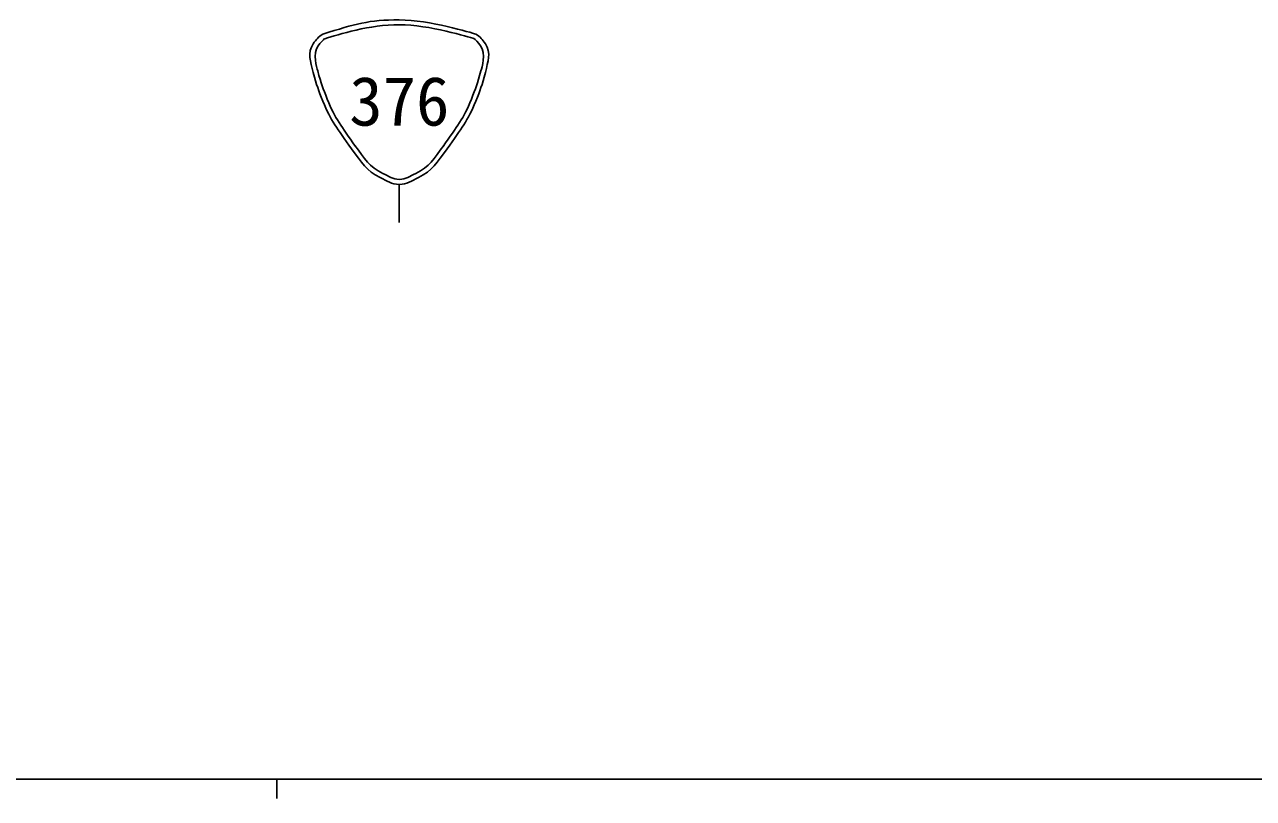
# Model space of a CAD drawing. Units: millimetres at full size, sheet at 1:1000; details may follow other scales. Extents: x 40000 to 680000, y 20000 to 380000.
# Drawn here: x 154804 to 219058, y 204000 to 244463 of the extents above; entities that cross this region are included whole.
import ezdxf
from ezdxf.enums import TextEntityAlignment as Align

# ---------------------------------------------------------------- set-up
doc = ezdxf.new("R2010")
doc.units = ezdxf.units.MM
doc.header["$LTSCALE"] = 1000
doc.layers.add('M-STR-STRC', color=7, linetype='Continuous', lineweight=25)
doc.layers.add('M-TTL-BAND', color=7, linetype='Continuous', lineweight=25)
doc.styles.add('ＭＳ ゴシック', font='')
doc.styles.get('ＭＳ ゴシック').set_extended_font_data('MS Gothic')

msp = doc.modelspace()

# ---------------------------------------------------------------- linework, layer by layer
at = {"layer": 'M-STR-STRC'}
msp.add_line((174399, 236106), (174399, 234106), dxfattribs=at)
for points, knots in [([(170399, 243962), (172098, 244492), (172809, 244717), (174399, 244711), (175988, 244704), (178160, 244035), (178399, 243962)], [0, 0, 0, 0, 1, 1, 1, 2, 2, 2, 2]), ([(170496, 243723), (171233, 243953), (172848, 244456), (174399, 244456), (175949, 244456), (178062, 243804), (178300, 243731)], [0, 0, 0, 0, 1, 1, 1, 2, 2, 2, 2]), ([(170399, 243962), (170162, 243815), (170050, 243693), (169899, 243462), (169578, 242972), (169764, 242537), (169899, 241962)], [0, 0, 0, 0, 1, 1, 1, 2, 2, 2, 2]), ([(170492, 243727), (170437, 243679), (170259, 243522), (170149, 243359), (169861, 242932), (170081, 242220), (170136, 242041)], [0, 0, 0, 0, 1, 1, 1, 2, 2, 2, 2]), ([(178302, 243731), (178358, 243682), (178538, 243523), (178649, 243359), (178937, 242932), (178716, 242218), (178661, 242040)], [0, 0, 0, 0, 1, 1, 1, 2, 2, 2, 2]), ([(178399, 243962), (178635, 243815), (178747, 243693), (178899, 243462), (179219, 242972), (179033, 242537), (178899, 241962)], [0, 0, 0, 0, 1, 1, 1, 2, 2, 2, 2]), ([(169899, 241962), (170079, 241263), (170166, 241034), (170399, 240462), (170827, 239407), (171136, 239053), (171899, 237962)], [0, 0, 0, 0, 1, 1, 1, 2, 2, 2, 2]), ([(170136, 242041), (170313, 241355), (170399, 241130), (170627, 240567), (171051, 239522), (171358, 239171), (172113, 238091)], [0, 0, 0, 0, 1, 1, 1, 2, 2, 2, 2]), ([(178661, 242041), (178484, 241355), (178398, 241130), (178170, 240567), (177746, 239522), (177439, 239171), (176684, 238091)], [0, 0, 0, 0, 1, 1, 1, 2, 2, 2, 2]), ([(178899, 241962), (178718, 241263), (178631, 241034), (178399, 240462), (177970, 239407), (177661, 239053), (176899, 237962)], [0, 0, 0, 0, 1, 1, 1, 2, 2, 2, 2]), ([(171899, 237962), (172448, 237236), (172658, 236833), (173399, 236462), (173769, 236277), (173984, 236106), (174399, 236106), (174813, 236106), (175028, 236277), (175399, 236462), (176139, 236833), (176349, 237236), (176899, 237962)], [0, 0, 0, 0, 1, 1, 1, 2, 2, 2, 3, 3, 3, 4, 4, 4, 4]), ([(172075, 238139), (172610, 237432), (172810, 237032), (173535, 236679), (173857, 236522), (174041, 236371), (174399, 236371), (174756, 236371), (174940, 236522), (175262, 236679), (175987, 237032), (176187, 237432), (176722, 238139)], [0, 0, 0, 0, 1, 1, 1, 2, 2, 2, 3, 3, 3, 4, 4, 4, 4])]:
    msp.add_open_spline(points, degree=3, knots=knots, dxfattribs=at)
at = {"layer": 'M-TTL-BAND'}
for p, q in [((40000, 205000), (579000, 205000)), ((168000, 205000), (168000, 204000))]:
    msp.add_line(p, q, dxfattribs=at)

# ---------------------------------------------------------------- texts
at = {"layer": 'M-STR-STRC', "style": 'ＭＳ ゴシック'}
msp.add_text('376', height=2566, dxfattribs=at).set_placement((174399, 240462), align=Align.MIDDLE_CENTER)

doc.saveas('drawing.dxf')
